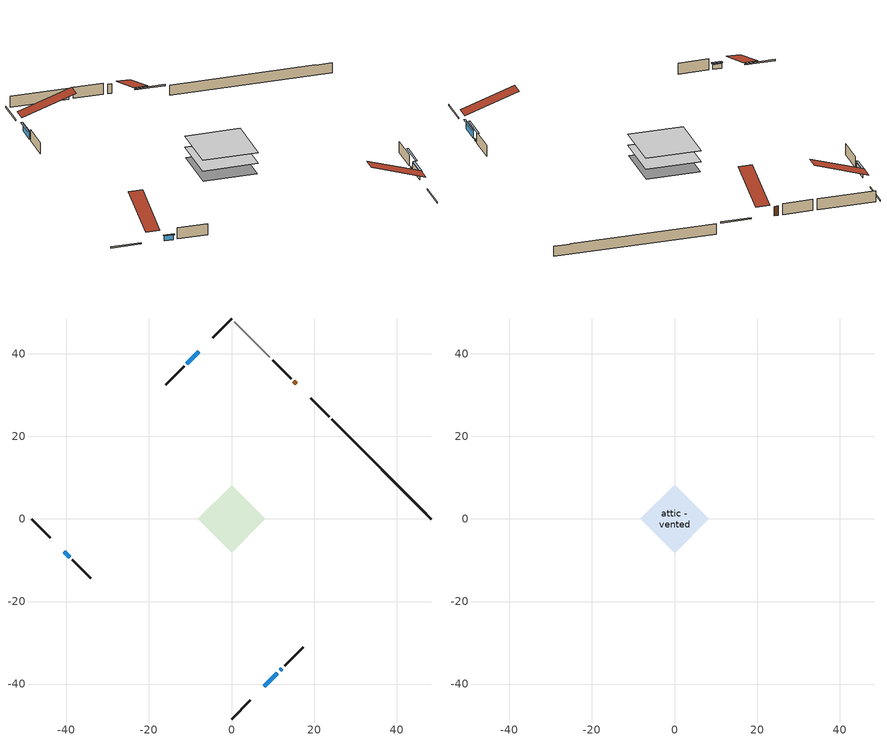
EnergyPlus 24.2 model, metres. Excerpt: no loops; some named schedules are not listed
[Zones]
conditioned space
 floor adiabatic (AdiabaticFloorConstruction): -8.22,0 0,8.22 8.22,0 0,-8.22 z0.46
 floor foundation (Slab1 construction): -8.04,0 0,8.04 8.04,0 0,-8.04 z-1.83
 wall outside (RimJoist1 construction): 0,-48.48 4.53,-43.95 / -48.48,0 -43.95,-4.53 / 0,48.48 -4.53,43.95 / 23.68,24.8 19.16,29.32 z0.46:0.76
 wall outside (AdiabaticWallConstruction 1): 15.71,32.77 15.11,33.37 z0.46:2.49
 wall outside (AdiabaticWallConstruction): -7.97,40.51 -10.82,37.66 z0.46:2.03; 7.97,-40.51 11.15,-37.34 z0.46:2.21; -40.51,-7.97 -39.22,-9.26 z0.46:1.52; 11.8,-36.68 12.22,-36.26 z0.46:0.8
 wall outside (Wall1 construction): 12.87,-35.61 17.35,-31.13 / -38.57,-9.91 -34.09,-14.39 / -11.48,37 -15.96,32.52 / 14.45,34.03 9.97,38.51 z0.46:2.9
 wall foundation (FoundationWall1 construction): 24.34,24.14,-1.83 24.34,24.14,0.46 46.07,2.41,0.46 46.07,2.41,0.4 48.48,0,0.4 48.48,0,-1.83
 wall adiabatic (Wall2 construction): 9.31,39.17 0.66,47.82 z0.46:2.9
 window (WindowConstruction): -7.97,40.51 -10.82,37.66 z0.46:2.03
 window (WindowConstruction 1): 7.97,-40.51 11.15,-37.34 z0.46:2.21
 window (WindowConstruction 2): -40.51,-7.97 -39.23,-9.26 z0.46:1.52
 window (WindowConstruction 3): 11.8,-36.68 12.22,-36.26 z0.46:0.8
 door (Door): 15.71,32.77 15.11,33.37 z0.46:2.49
 ceiling adiabatic (AdiabaticFloorConstruction): 0,-8.22 8.22,0 0,8.22 -8.22,0 z0.46
attic - vented
 floor to conditioned space (Floor1 construction Reversed): -8.3,0 0,8.3 8.3,0 0,-8.3 z2.9
 roof outside (Roof1 construction): 7.31,-41.17,2.9 -0.77,-33.08,6.71 -2.9,-35.21,6.71 5.18,-43.3,2.9; -41.17,-7.31,2.9 -33.08,0.77,6.71 -35.21,2.9,6.71 -43.3,-5.18,2.9; -7.31,41.17,2.9 0.77,33.08,6.71 2.9,35.21,6.71 -5.18,43.3,2.9; 16.37,32.11,2.9 8.29,24.03,6.71 10.42,21.9,6.71 18.5,29.98,2.9
shading: -10.96,37.52 -7.83,40.65 -8.12,40.94 -11.26,37.81 z2.23; 11.29,-37.19 7.83,-40.65 8.12,-40.94 11.58,-37.48 z2.41; -39.08,-9.4 -40.65,-7.83 -40.94,-8.12 -39.37,-9.69 z1.72; 14.08,-34.4 9.94,-38.55 10.23,-38.84 14.38,-34.69 z3.44
[Building]
Building 1: Terrain=Suburbs
[Site:Location]
London AP_ON: Latitude {deg}=43.03; Longitude {deg}=-81.15; Time Zone {hr}=-5; Elevation {m}=278; Keep Site Location Information=Yes
[Site:GroundTemperature:Shallow]
3.98693, 1.93205, 1.76749, 2.74264, 6.6573, 10.5537, 13.9317, 16.0716, 16.2534, 14.513, 11.2211, 7.44421
[Site:WaterMainsTemperature]
Calculation Method=Schedule; Temperature Schedule=mains temperature schedule
[Material] Roughness=Rough; Thermal Absorptance=0.9
Name | Thickness {m} | Conductivity {W/m-K} | Density {kg/m3} | Specific Heat {J/kg-K} | Solar Absorptance | Visible Absorptance
asphalt or fiberglass shingles | 0.00635 | 0.162714 | 1121.4 | 1465.45 | 0.84 | 0.84
ceiling loosefill ins | 0.0846667 | 0.0480833 | 16.02 | 1046.75 | 0.7 | 0.7
ceiling stud and cavity | 0.1397 | 0.0863299 | 65.682 | 1177.47 | 0.7 | 0.7
concrete 4.0 in. | 0.1016 | 1.803125 | 2242.8 | 837.4 | 0.7 | 0.7
concrete 8.0 in. | 0.2032 | 1.803125 | 2242.8 | 837.4 | 0.7 | 0.7
door material | 0.04445 | 0.053851 | 512.64 | 1214.23 | 0.7 | 0.7
exterior vertical ins | 0.0492593 | 0.029427 | 32.04 | 1214.23 | 0.7 | 0.7
floor covering | 0.0127 | 0.0433444 | 54.468 | 1339.84 | 0.6 | 0.6
floor rigid ins; wall rigid ins | 0.512978 | 0.029427 | 32.04 | 1214.23 | 0.7 | 0.7
floor stud and cavity | 0.1397 | 1.75129 | 37.0049 | 1207.88 | 0.7 | 0.7
furniture material conditioned space 1 | 0.1524 | 0.115458 | 640.8 | 1214.23 | 0.6 | 0.6
gypsum board | 0.0127 | 0.160291 | 801 | 837.4 | 0.6 | 0.6
gypsum board 1 | 0.0127 | 0.160291 | 801 | 837.4 | 0.7 | 0.7
interior horizontal ins | 0.0010358 | 0.029427 | 32.04 | 1214.23 | 0.7 | 0.7
osb sheathing 0.5 in. | 0.0127 | 0.115458 | 512.64 | 1214.23 | 0.7 | 0.7
osb sheathing 0.5 in. 1 | 0.0127 | 0.115458 | 512.64 | 1214.23 | 0.4 | 0.4
osb sheathing 0.75 in. | 0.01905 | 0.115458 | 512.64 | 1214.23 | 0.7 | 0.7
osb sheathing 2.0 in. | 0.0508 | 0.115458 | 512.64 | 1214.23 | 0.7 | 0.7
rim joist stud and cavity | 0.0508 | 0.029095 | 125.044 | 1163.47 | 0.6 | 0.6
wall stud and cavity | 0.1397 | 0.0859571 | 139.0536 | 1170.24 | 0.7 | 0.7
wall stud and cavity 1 | 0.1397 | 0.0781239 | 139.0536 | 1170.24 | 0.7 | 0.7
wall stud and cavity 2 | 0.0889 | 0.380278 | 52.3479 | 1209.89 | 0.7 | 0.7
wall stud and cavity 3 | 0.0889 | 0.391764 | 83.0341 | 1211.67 | 0.7 | 0.7
wood siding | 0.0254 | 0.102417 | 544.68 | 1172.36 | 0.4 | 0.4
wood siding 1; wood siding 2; wood siding 3 | 0.0254 | 0.102417 | 544.68 | 1172.36 | 0.7 | 0.7
[WindowMaterial:SimpleGlazingSystem]
Name | U-Factor {W/m2-K} | Solar Heat Gain Coefficient
WindowMaterial | 2.90486 | 0.68
WindowMaterial 1 | 2.89578 | 0.69
WindowMaterial 2 | 2.94291 | 0.64
WindowMaterial 3 | 3.07123 | 0.43
[Construction]
AdiabaticFloorConstruction: floor stud and cavity, floor rigid ins, osb sheathing 0.75 in., floor covering
AdiabaticWallConstruction: wood siding 2, wall rigid ins, wall stud and cavity 2, gypsum board
AdiabaticWallConstruction 1: wood siding 3, wall rigid ins, wall stud and cavity 2, gypsum board
Door: door material
Floor1 construction Reversed: gypsum board, ceiling stud and cavity, ceiling loosefill ins
FoundationWall1 construction: concrete 8.0 in., gypsum board 1
furniture construction conditioned space 1: furniture material conditioned space 1
PartitionWallConstruction: gypsum board, wall stud and cavity 3, gypsum board
RimJoist1 construction: wood siding 1, osb sheathing 2.0 in., rim joist stud and cavity
Roof1 construction: asphalt or fiberglass shingles
Slab1 construction: concrete 4.0 in.
Wall1 construction: wood siding, osb sheathing 0.5 in., wall stud and cavity, gypsum board
Wall2 construction: osb sheathing 0.5 in. 1, wall stud and cavity 1, gypsum board
WindowConstruction: WindowMaterial
WindowConstruction 1: WindowMaterial 1
WindowConstruction 2: WindowMaterial 2
WindowConstruction 3: WindowMaterial 3
[Zone] Multiplier=1; Part of Total Floor Area=Yes
Name | Volume {m3}
attic - vented | 85.2463
conditioned space | 661.3
[Space]
Name | Zone | Volume {m3}
attic - vented 1 | attic - vented | 85.2463
conditioned space 1 | conditioned space | 661.3
[ZoneInfiltration:EffectiveLeakageArea]
infil attic - vented 1: Zone or Space=attic - vented 1; Schedule=Always On Discrete; Effective Air Leakage Area {cm2}=6012.65; Stack Coefficient=0.000265016; Wind Coefficient=1.09991e-05
[ZoneMixing]
whole house fan mix: Zone or Space=attic - vented; Schedule=Always On Continuous; Design Flow Rate Calculation Method=Flow/Zone; Design Flow Rate {m3/s}=0; Source Zone or Space=conditioned space
[SurfaceProperty:ExposedFoundationPerimeter]
Slab1: Exposed Perimeter Calculation Method=TotalExposedPerimeter; Total Exposed Perimeter {m}=34.138
[InternalMass] Zone or ZoneList=conditioned space; Space or SpaceList=conditioned space 1
Name | Construction | Surface Area {m2}
furniture mass conditioned space 1 | furniture construction conditioned space 1 | 105.804
partition wall mass | PartitionWallConstruction | 264.51
[Lights]
interior lighting: Zone or ZoneList or Space or SpaceList=conditioned space 1; Schedule=interior lighting schedule; Design Level Calculation Method=LightingLevel; Lighting Level {W}=343.2; Return Air Fraction=0; Fraction Radiant=0.6; Fraction Visible=0.2; Fraction Replaceable=1
[People]
occupants: Zone or ZoneList or Space or SpaceList=conditioned space 1; Number of People Schedule=occupants schedule; Number of People Calculation Method=People; Number of People=3; Fraction Radiant=0.314171; Sensible Heat Fraction=0.56303; Activity Level Schedule=occupants activity schedule; Carbon Dioxide Generation Rate {m3/s-W}=0; Enable ASHRAE 55 Comfort Warnings=No; Mean Radiant Temperature Calculation Type=EnclosureAveraged
[ElectricEquipment] Zone or ZoneList or Space or SpaceList=conditioned space 1; Design Level Calculation Method=EquipmentLevel
Name | Schedule | Design Level {W} | Fraction Latent | Fraction Radiant | Fraction Lost
clothes dryer | clothes dryer schedule | 140.772 | 0.015 | 0.081 | 0.85
clothes washer | clothes washer schedule | 32.1985 | 0.03 | 0.162 | 0.7
cooking range | cooking range schedule | 208.969 | 0.08 | 0.432 | 0.2
dishwasher | dishwasher schedule | 66.8632 | 0.3 | 0.18 | 0.4
fridge | fridge schedule | 72.9452 | 0 | 0.6 | 0
mech vent house fan | mech vent house fan schedule | 10 | 0 | 0 | 1
mech vent house fan cfis | mech vent house fan cfis schedule | 0 | 0 | 0 | 0
misc plug loads | misc plug loads schedule | 494.7 | 0.045 | 0.513 | 0.1
whole house fan | Always On Discrete | 0 | 0 | 0 | 1
[OtherEquipment] Zone or ZoneList or Space or SpaceList=conditioned space 1; Design Level Calculation Method=EquipmentLevel
Name | Fuel Type | Schedule | Design Level {W} | Fraction Latent | Fraction Radiant | Fraction Lost
clothes dryer 1 | Electricity | clothes dryer schedule | 0 | 0.015 | 0.081 | 0.85
cooking range 1 | Electricity | cooking range schedule | 0 | 0.08 | 0.432 | 0.2
general water use latent | None | general water use schedule | 59.3978 | 1 | 0 | 0
general water use sensible | None | general water use schedule | -58.539 | 0 | 0.6 | 0
mech vent house fan latent load | None | Always On Discrete | 0 | 1 | 0 | 0
mech vent house fan sensible load | None | Always On Discrete | 0 | 0 | 0 | 0
water heater energy adjustment1 | Electricity | Always On Discrete | 0.01 | 0 | 0 | 1
[ZoneInfiltration:DesignFlowRate] Zone or ZoneList or Space or SpaceList=conditioned space 1; Schedule=Always On Discrete; Design Flow Rate Calculation Method=Flow/Zone; Design Flow Rate {m3/s}=0
infil flow; natural vent flow; whole house fan flow
[AvailabilityManager:Scheduled]
central ac and furnace airloop Availability Manager: Schedule=Always On Discrete
[Foundation:Kiva]
Foundation Kiva 1: Initial Indoor Air Temperature {C}=21; Interior Horizontal Insulation Material=interior horizontal ins; Interior Horizontal Insulation Depth {m}=0; Interior Horizontal Insulation Width {m}=1; Wall Height Above Grade {m}=0.460004; Wall Depth Below Slab {m}=0.2032; Custom Block Material Name 1=exterior vertical ins; Custom Block Depth 1 {m}=2.28999; Custom Block X Position 1 {m}=0.2159; Custom Block Z Position 1 {m}=0
[Foundation:Kiva:Settings]
Soil Conductivity {W/m-K}=0.849921; Soil Density {kg/m3}=1842.3; Soil Specific Heat {J/kg-K}=418.7; Ground Solar Absorptivity=0.9; Ground Thermal Absorptivity=0.9; Ground Surface Roughness {m}=0.03; Far-Field Width {m}=40; Deep-Ground Boundary Condition=ZeroFlux; Deep-Ground Depth {m}=40; Minimum Cell Dimension {m}=0.2; Maximum Cell Growth Coefficient=3; Simulation Timestep=Timestep
[Exterior:Lights]
exterior lighting: Schedule=exterior lighting schedule; Design Level {W}=75.6
[EnergyManagementSystem:GlobalVariable]
central_ac_and_furnace_airloop_Fan_RTF
infil_program_Qfan
infil_program_Qinf
natural_vent_program_Qnv
natural_vent_program_Qwhf
[EnergyManagementSystem:Sensor]
Name | Output:Variable or Output:Meter Index Key | Output:Variable or Output:Meter
airflow_gain | infil flow | Infiltration Sensible Heat Gain Energy
airflow_gain_1 | natural vent flow | Infiltration Sensible Heat Gain Energy
airflow_gain_2 | whole house fan flow | Infiltration Sensible Heat Gain Energy
airflow_loss | infil flow | Infiltration Sensible Heat Loss Energy
airflow_loss_1 | natural vent flow | Infiltration Sensible Heat Loss Energy
airflow_loss_2 | whole house fan flow | Infiltration Sensible Heat Loss Energy
clg_load_cond |  | Cooling:EnergyTransfer:Zone:CONDITIONED SPACE
clg_sp_s; clg_sp_s_1 | cooling setpoint | Schedule Value
clothes_dryer_exhaust_0_sch_s | clothes dryer exhaust 0 schedule | Schedule Value
cool_season | cooling season schedule | Schedule Value
htg_load_cond |  | Heating:EnergyTransfer:Zone:CONDITIONED SPACE
htg_sp_s; htg_sp_s_1 | heating setpoint | Schedule Value
ig_ee_conv | clothes dryer | Electric Equipment Convective Heating Energy
ig_ee_conv_2 | cooking range | Electric Equipment Convective Heating Energy
ig_ee_conv_4 | fridge | Electric Equipment Convective Heating Energy
ig_ee_conv_5 | misc plug loads | Electric Equipment Convective Heating Energy
ig_ee_conv_6 | whole house fan | Electric Equipment Convective Heating Energy
ig_ee_rad | clothes dryer | Electric Equipment Radiant Heating Energy
ig_ee_rad_2 | cooking range | Electric Equipment Radiant Heating Energy
ig_ee_rad_4 | fridge | Electric Equipment Radiant Heating Energy
ig_ee_rad_5 | misc plug loads | Electric Equipment Radiant Heating Energy
ig_ee_rad_6 | whole house fan | Electric Equipment Radiant Heating Energy
ig_lgt_conv | interior lighting | Lights Convective Heating Energy
ig_lgt_rad | interior lighting | Lights Radiant Heating Energy
ig_lgt_vis | interior lighting | Lights Visible Radiation Heating Energy
ig_oe_conv | clothes dryer 1 | Other Equipment Convective Heating Energy
ig_oe_conv_1 | cooking range 1 | Other Equipment Convective Heating Energy
ig_oe_conv_2 | general water use latent | Other Equipment Convective Heating Energy
ig_oe_conv_3 | general water use sensible | Other Equipment Convective Heating Energy
ig_oe_conv_4 | water heater energy adjustment1 | Other Equipment Convective Heating Energy
ig_oe_rad | clothes dryer 1 | Other Equipment Radiant Heating Energy
ig_oe_rad_1 | cooking range 1 | Other Equipment Radiant Heating Energy
ig_oe_rad_2 | general water use latent | Other Equipment Radiant Heating Energy
ig_oe_rad_3 | general water use sensible | Other Equipment Radiant Heating Energy
ig_oe_rad_4 | water heater energy adjustment1 | Other Equipment Radiant Heating Energy
ig_ppl_conv | occupants | People Convective Heating Energy
ig_ppl_rad | occupants | People Radiant Heating Energy
im_conv | furniture mass conditioned space 1 | Surface Inside Face Convection Heat Gain Energy
im_conv_1 | partition wall mass | Surface Inside Face Convection Heat Gain Energy
im_ig | furniture mass conditioned space 1 | Surface Inside Face Internal Gains Radiation Heat Gain Energy
im_ig_1 | partition wall mass | Surface Inside Face Internal Gains Radiation Heat Gain Energy
im_lgt | furniture mass conditioned space 1 | Surface Inside Face Lights Radiation Heat Gain Energy
im_lgt_1 | partition wall mass | Surface Inside Face Lights Radiation Heat Gain Energy
im_sol | furniture mass conditioned space 1 | Surface Inside Face Solar Radiation Heat Gain Energy
im_sol_1 | partition wall mass | Surface Inside Face Solar Radiation Heat Gain Energy
im_surf | furniture mass conditioned space 1 | Surface Inside Face Net Surface Thermal Radiation Heat Gain Energy
im_surf_1 | partition wall mass | Surface Inside Face Net Surface Thermal Radiation Heat Gain Energy
mv_conv | mech vent house fan | Electric Equipment Convective Heating Energy
mv_conv_1 | mech vent house fan cfis | Electric Equipment Convective Heating Energy
mv_conv_2 | mech vent house fan latent load | Other Equipment Convective Heating Energy
mv_conv_3 | mech vent house fan sensible load | Other Equipment Convective Heating Energy
mv_rad | mech vent house fan | Electric Equipment Radiant Heating Energy
mv_rad_1 | mech vent house fan cfis | Electric Equipment Radiant Heating Energy
mv_rad_2 | mech vent house fan latent load | Other Equipment Radiant Heating Energy
mv_rad_3 | mech vent house fan sensible load | Other Equipment Radiant Heating Energy
natural_vent_s | natural vent schedule | Schedule Value
out_pb_s |  | Site Outdoor Air Barometric Pressure
out_wt_s |  | Site Outdoor Air Humidity Ratio
site_vw_s |  | Site Wind Speed
ss_back_out | Window1 | Surface Window Shortwave from Zone Back Out Window Heat Transfer Rate
ss_back_out_1 | Window4 | Surface Window Shortwave from Zone Back Out Window Heat Transfer Rate
ss_back_out_2 | Window7 | Surface Window Shortwave from Zone Back Out Window Heat Transfer Rate
ss_back_out_3 | Window9 | Surface Window Shortwave from Zone Back Out Window Heat Transfer Rate
ss_conv | Door1 | Surface Inside Face Convection Heat Gain Energy
ss_conv_1 | Window1 | Surface Inside Face Convection Heat Gain Energy
ss_conv_2 | Window4 | Surface Inside Face Convection Heat Gain Energy
ss_conv_3 | Window7 | Surface Inside Face Convection Heat Gain Energy
ss_conv_4 | Window9 | Surface Inside Face Convection Heat Gain Energy
ss_ig | Door1 | Surface Inside Face Internal Gains Radiation Heat Gain Energy
ss_ig_1 | Window1 | Surface Inside Face Internal Gains Radiation Heat Gain Energy
ss_ig_2 | Window4 | Surface Inside Face Internal Gains Radiation Heat Gain Energy
ss_ig_3 | Window7 | Surface Inside Face Internal Gains Radiation Heat Gain Energy
ss_ig_4 | Window9 | Surface Inside Face Internal Gains Radiation Heat Gain Energy
ss_lgt | Door1 | Surface Inside Face Lights Radiation Heat Gain Energy
ss_sol | Door1 | Surface Inside Face Solar Radiation Heat Gain Energy
ss_surf | Door1 | Surface Inside Face Net Surface Thermal Radiation Heat Gain Energy
ss_surf_1 | Window1 | Surface Inside Face Net Surface Thermal Radiation Heat Gain Energy
ss_surf_2 | Window4 | Surface Inside Face Net Surface Thermal Radiation Heat Gain Energy
ss_surf_3 | Window7 | Surface Inside Face Net Surface Thermal Radiation Heat Gain Energy
ss_surf_4 | Window9 | Surface Inside Face Net Surface Thermal Radiation Heat Gain Energy
ss_trans_in | Window1 | Surface Window Transmitted Solar Radiation Rate
ss_trans_in_1 | Window4 | Surface Window Transmitted Solar Radiation Rate
ss_trans_in_2 | Window7 | Surface Window Transmitted Solar Radiation Rate
ss_trans_in_3 | Window9 | Surface Window Transmitted Solar Radiation Rate
ss_trans_out | Window1 | Surface Inside Face Initial Transmitted Diffuse Transmitted Out Window Solar Radiation Rate
ss_trans_out_1 | Window4 | Surface Inside Face Initial Transmitted Diffuse Transmitted Out Window Solar Radiation Rate
ss_trans_out_2 | Window7 | Surface Inside Face Initial Transmitted Diffuse Transmitted Out Window Solar Radiation Rate
ss_trans_out_3 | Window9 | Surface Inside Face Initial Transmitted Diffuse Transmitted Out Window Solar Radiation Rate
s_conv | Floor1 | Surface Inside Face Convection Heat Gain Energy
s_conv_1 | FoundationWall1 | Surface Inside Face Convection Heat Gain Energy
s_conv_10 | Wall1:225 | Surface Inside Face Convection Heat Gain Energy
s_conv_11 | Wall1:315 | Surface Inside Face Convection Heat Gain Energy
s_conv_12 | Wall1:45 | Surface Inside Face Convection Heat Gain Energy
s_conv_13 | Wall2 | Surface Inside Face Convection Heat Gain Energy
s_conv_2 | inferred conditioned ceiling | Surface Inside Face Convection Heat Gain Energy
s_conv_3 | inferred conditioned floor | Surface Inside Face Convection Heat Gain Energy
s_conv_4 | RimJoist1:135 | Surface Inside Face Convection Heat Gain Energy
s_conv_5 | RimJoist1:225 | Surface Inside Face Convection Heat Gain Energy
s_conv_6 | RimJoist1:315 | Surface Inside Face Convection Heat Gain Energy
s_conv_7 | RimJoist1:45 | Surface Inside Face Convection Heat Gain Energy
s_conv_8 | Slab1 | Surface Inside Face Convection Heat Gain Energy
s_conv_9 | Wall1:135 | Surface Inside Face Convection Heat Gain Energy
s_ig | Floor1 | Surface Inside Face Internal Gains Radiation Heat Gain Energy
s_ig_1 | FoundationWall1 | Surface Inside Face Internal Gains Radiation Heat Gain Energy
s_ig_10 | Wall1:225 | Surface Inside Face Internal Gains Radiation Heat Gain Energy
s_ig_11 | Wall1:315 | Surface Inside Face Internal Gains Radiation Heat Gain Energy
s_ig_12 | Wall1:45 | Surface Inside Face Internal Gains Radiation Heat Gain Energy
s_ig_13 | Wall2 | Surface Inside Face Internal Gains Radiation Heat Gain Energy
s_ig_2 | inferred conditioned ceiling | Surface Inside Face Internal Gains Radiation Heat Gain Energy
s_ig_3 | inferred conditioned floor | Surface Inside Face Internal Gains Radiation Heat Gain Energy
s_ig_4 | RimJoist1:135 | Surface Inside Face Internal Gains Radiation Heat Gain Energy
s_ig_5 | RimJoist1:225 | Surface Inside Face Internal Gains Radiation Heat Gain Energy
s_ig_6 | RimJoist1:315 | Surface Inside Face Internal Gains Radiation Heat Gain Energy
s_ig_7 | RimJoist1:45 | Surface Inside Face Internal Gains Radiation Heat Gain Energy
s_ig_8 | Slab1 | Surface Inside Face Internal Gains Radiation Heat Gain Energy
s_ig_9 | Wall1:135 | Surface Inside Face Internal Gains Radiation Heat Gain Energy
s_lgt | Floor1 | Surface Inside Face Lights Radiation Heat Gain Energy
s_lgt_1 | FoundationWall1 | Surface Inside Face Lights Radiation Heat Gain Energy
s_lgt_10 | Wall1:225 | Surface Inside Face Lights Radiation Heat Gain Energy
s_lgt_11 | Wall1:315 | Surface Inside Face Lights Radiation Heat Gain Energy
s_lgt_12 | Wall1:45 | Surface Inside Face Lights Radiation Heat Gain Energy
s_lgt_13 | Wall2 | Surface Inside Face Lights Radiation Heat Gain Energy
s_lgt_2 | inferred conditioned ceiling | Surface Inside Face Lights Radiation Heat Gain Energy
s_lgt_3 | inferred conditioned floor | Surface Inside Face Lights Radiation Heat Gain Energy
s_lgt_4 | RimJoist1:135 | Surface Inside Face Lights Radiation Heat Gain Energy
s_lgt_5 | RimJoist1:225 | Surface Inside Face Lights Radiation Heat Gain Energy
s_lgt_6 | RimJoist1:315 | Surface Inside Face Lights Radiation Heat Gain Energy
s_lgt_7 | RimJoist1:45 | Surface Inside Face Lights Radiation Heat Gain Energy
s_lgt_8 | Slab1 | Surface Inside Face Lights Radiation Heat Gain Energy
s_lgt_9 | Wall1:135 | Surface Inside Face Lights Radiation Heat Gain Energy
s_sol | Floor1 | Surface Inside Face Solar Radiation Heat Gain Energy
s_sol_1 | FoundationWall1 | Surface Inside Face Solar Radiation Heat Gain Energy
s_sol_10 | Wall1:225 | Surface Inside Face Solar Radiation Heat Gain Energy
s_sol_11 | Wall1:315 | Surface Inside Face Solar Radiation Heat Gain Energy
s_sol_12 | Wall1:45 | Surface Inside Face Solar Radiation Heat Gain Energy
s_sol_13 | Wall2 | Surface Inside Face Solar Radiation Heat Gain Energy
s_sol_2 | inferred conditioned ceiling | Surface Inside Face Solar Radiation Heat Gain Energy
s_sol_3 | inferred conditioned floor | Surface Inside Face Solar Radiation Heat Gain Energy
s_sol_4 | RimJoist1:135 | Surface Inside Face Solar Radiation Heat Gain Energy
s_sol_5 | RimJoist1:225 | Surface Inside Face Solar Radiation Heat Gain Energy
s_sol_6 | RimJoist1:315 | Surface Inside Face Solar Radiation Heat Gain Energy
s_sol_7 | RimJoist1:45 | Surface Inside Face Solar Radiation Heat Gain Energy
s_sol_8 | Slab1 | Surface Inside Face Solar Radiation Heat Gain Energy
s_sol_9 | Wall1:135 | Surface Inside Face Solar Radiation Heat Gain Energy
s_surf | Floor1 | Surface Inside Face Net Surface Thermal Radiation Heat Gain Energy
s_surf_1 | FoundationWall1 | Surface Inside Face Net Surface Thermal Radiation Heat Gain Energy
s_surf_10 | Wall1:225 | Surface Inside Face Net Surface Thermal Radiation Heat Gain Energy
s_surf_11 | Wall1:315 | Surface Inside Face Net Surface Thermal Radiation Heat Gain Energy
s_surf_12 | Wall1:45 | Surface Inside Face Net Surface Thermal Radiation Heat Gain Energy
s_surf_13 | Wall2 | Surface Inside Face Net Surface Thermal Radiation Heat Gain Energy
s_surf_2 | inferred conditioned ceiling | Surface Inside Face Net Surface Thermal Radiation Heat Gain Energy
s_surf_3 | inferred conditioned floor | Surface Inside Face Net Surface Thermal Radiation Heat Gain Energy
s_surf_4 | RimJoist1:135 | Surface Inside Face Net Surface Thermal Radiation Heat Gain Energy
s_surf_5 | RimJoist1:225 | Surface Inside Face Net Surface Thermal Radiation Heat Gain Energy
s_surf_6 | RimJoist1:315 | Surface Inside Face Net Surface Thermal Radiation Heat Gain Energy
s_surf_7 | RimJoist1:45 | Surface Inside Face Net Surface Thermal Radiation Heat Gain Energy
s_surf_8 | Slab1 | Surface Inside Face Net Surface Thermal Radiation Heat Gain Energy
s_surf_9 | Wall1:135 | Surface Inside Face Net Surface Thermal Radiation Heat Gain Energy
[EnergyManagementSystem:Actuator]
Name | Actuated Component Unique | Actuated Component Type | Actuated Component Control Type
fridge_schedule_act | fridge schedule | Schedule:Constant | Schedule Value
infil_flow_act | infil flow | Zone Infiltration | Air Exchange Flow Rate
mech_vent_house_fan_cfis_act | mech vent house fan cfis | ElectricEquipment | Electricity Rate
mech_vent_house_fan_latent_load_act | mech vent house fan latent load | OtherEquipment | Power Level
mech_vent_house_fan_sensible_load_act | mech vent house fan sensible load | OtherEquipment | Power Level
natural_vent_flow_act | natural vent flow | Zone Infiltration | Air Exchange Flow Rate
water_heater_ec_adj_act | water heater energy adjustment1 | OtherEquipment | Power Level
whole_house_fan_act | whole house fan | ElectricEquipment | Electricity Rate
whole_house_fan_flow_act | whole house fan flow | Zone Infiltration | Air Exchange Flow Rate
whole_house_fan_mix_act | whole house fan mix | ZoneMixing | Air Exchange Flow Rate
[EnergyManagementSystem:Program]
central_ac_and_furnace_supply_fan_disaggregate_program: Set central_ac_and_furnace_supply_fan_clg = 0; If central_ac_and_furnace_clg_coil_s > 0; Set central_ac_and_furnace_supply_fan_clg = central_ac_and_furnace_supply_fan_s; EndIf
central_ac_and_furnace_supply_fan_disaggregate_program_1: Set central_ac_and_furnace_supply_fan_primary_htg = 0; If central_ac_and_furnace_htg_coil_s > 0; Set central_ac_and_furnace_supply_fan_primary_htg = central_ac_and_furnace_supply_fan_s_1; EndIf
